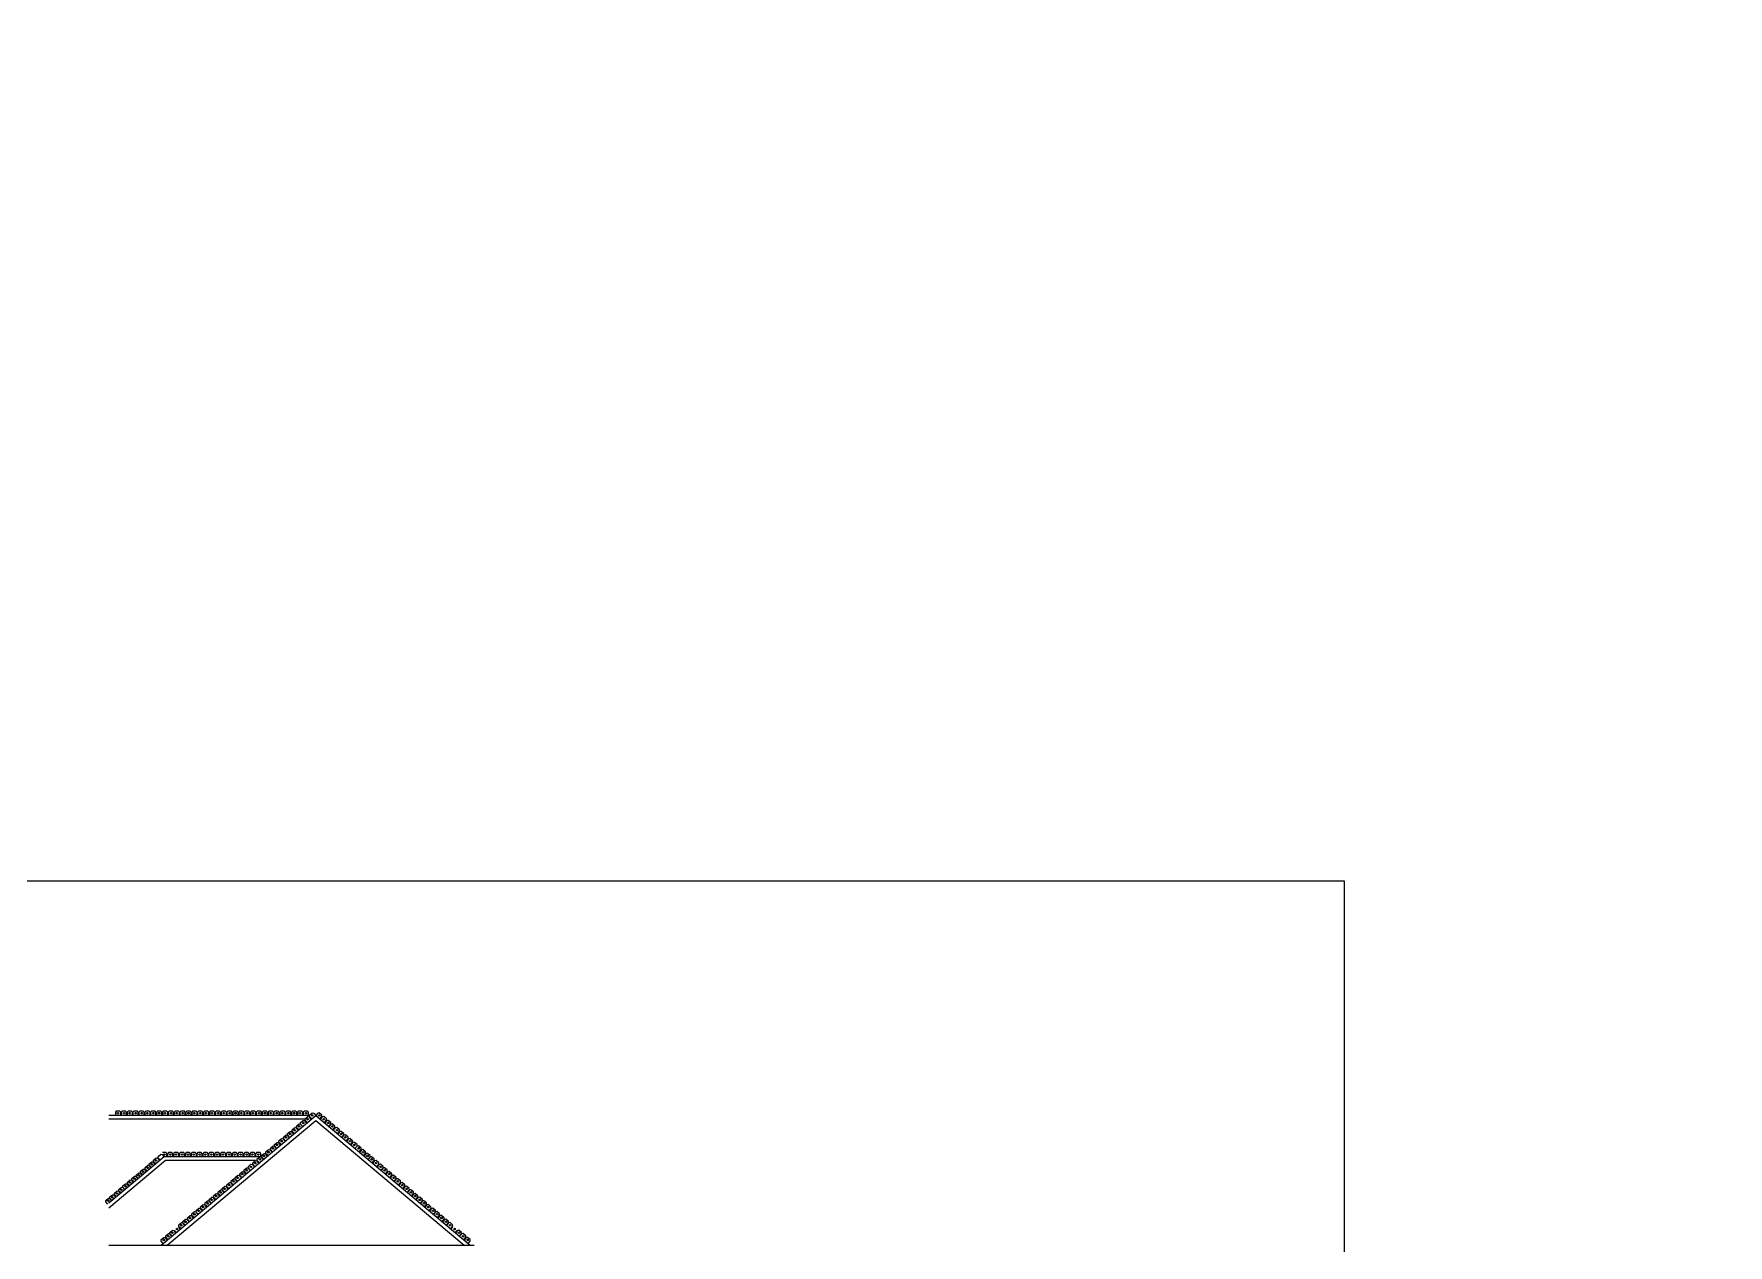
# Model space of a CAD drawing. Header units: millimetres. Extents: x -5841 to 140562, y 1006 to 102310.
# Drawn here: x 29485 to 61237, y 28960 to 51658 of the extents above; entities that cross this region are included whole.
import ezdxf

# ---------------------------------------------------------------- set-up
doc = ezdxf.new("R2010")
doc.units = ezdxf.units.MM
doc.header["$LTSCALE"] = 10
doc.layers.add('CONCEPT HOUSE', color=7, linetype='Continuous')
doc.styles.add('1-20', font='romans.shx', dxfattribs={"width": 0.8, "height": 35})
doc.styles.get("Standard").update_dxf_attribs({"font": 'arial.ttf'})
doc.dimstyles.new('1-20', dxfattribs={"dimtxt": 35, "dimasz": 40, "dimexe": 40, "dimexo": 40, "dimgap": 40, "dimtad": 1, "dimdec": 0, "dimzin": 0, "dimdsep": 46, "dimtxsty": '1-20', "dimblk": 'OBLIQUE', "dimcen": 40, "dimdle": 40, "dimclrd": 251, "dimclre": 251, "dimclrt": 251, "dimadec": 0, "dimazin": 0, "dimtfac": 1, "dimtdec": 0, "dimtix": 1, "dimtmove": 1, "dimatfit": 3, "dimfxl": 1, "dimtolj": 1, "dimtzin": 0, "dimlwd": 25, "dimarcsym": 0})
doc.dimstyles.get("Standard").update_dxf_attribs({"dimtxt": 0.18, "dimasz": 0.18, "dimexe": 0.18, "dimexo": 0.0625, "dimgap": 0.09, "dimtad": 0, "dimtih": 1, "dimtoh": 1, "dimdec": 4, "dimzin": 0, "dimdsep": 46, "dimtxsty": 'Standard', "dimcen": 0.09, "dimadec": 0, "dimazin": 0, "dimtfac": 1, "dimtdec": 4, "dimtofl": 0, "dimtmove": 0, "dimatfit": 3, "dimfxl": 1, "dimtolj": 1, "dimtzin": 0, "dimarcsym": 0})

# ---------------------------------------------------------------- blocks, each defined once
blk = doc.blocks.new('*D')
at = {"color": 0}
for p, q in [((14814, 14384), (14814, 14508)), ((14814, 14508), (15072, 14508)), ((15073, 14508), (15331, 14508)), ((15331, 14384), (15331, 14508))]:
    blk.add_line(p, q, dxfattribs=at)
for points in [[(14814, 14508), (14814, 14508), (14814, 14508)], [(15331, 14508), (15331, 14508), (15331, 14508)]]:
    blk.add_solid(points, dxfattribs=at)
at = {"layer": 'CONCEPT HOUSE', "color": 0}
for p, q in [((63894, 65650), (62747, 65650)), ((62773, 65664), (62801, 65636)), ((62787, 65690), (62787, 58835)), ((62787, 62262), (62671, 62535)), ((63894, 58875), (62747, 58875)), ((62773, 58889), (62801, 58861)), ((14454, 15660), (9024, 15660)), ((9050, 15646), (9078, 15674)), ((9064, 15243), (9064, 15700)), ((11739, 15660), (12012, 15777)), ((14400, 15646), (14428, 15674)), ((14414, 15243), (14414, 15700)), ((7254, 14134), (6768, 14134)), ((6794, 14148), (6822, 14120)), ((6808, 14174), (6808, 8989)), ((6808, 11582), (6691, 11855)), ((15124, 9699), (22554, 9699)), ((15150, 9685), (15178, 9713)), ((15164, 9419), (15164, 9739)), ((18839, 9699), (19112, 9815)), ((22500, 9685), (22528, 9713)), ((22514, 9339), (22514, 9739)), ((7254, 9029), (6768, 9029)), ((6794, 9043), (6822, 9015)), ((9464, 7725), (9464, 6739)), ((22864, 7725), (22864, 6739)), ((9424, 6779), (22904, 6779)), ((9450, 6765), (9478, 6793)), ((16164, 6779), (16495, 6896)), ((22850, 6765), (22878, 6793))]:
    blk.add_line(p, q, dxfattribs=at)
at = {"color": 0, "insert": (15072, 14508), "char_height": 0.18, "attachment_point": 5}
blk.add_mtext('517.2008', dxfattribs=at)
at = {"layer": 'CONCEPT HOUSE', "color": 0, "char_height": 150, "attachment_point": 5, "rotation": 90}
for s, insert in [('6775', (62671, 62262)), ('5105', (6691, 11582))]:
    blk.add_mtext(s, dxfattribs=dict(at, insert=insert))
at = {"layer": 'CONCEPT HOUSE', "color": 0, "char_height": 150, "attachment_point": 5}
for s, insert in [('5350', (11739, 15777)), ('7350', (18839, 9815)), ('13400', (16164, 6896))]:
    blk.add_mtext(s, dxfattribs=dict(at, insert=insert))
blk = doc.blocks.new('_Oblique')
at = {"color": 0}
blk.add_line((-0.35, -0.35), (0.35, 0.35), dxfattribs=at)

msp = doc.modelspace()

# ---------------------------------------------------------------- linework, layer by layer
at = {"color": 140, "ltscale": 10, "transparency": 33554559}
for points in [[(31112.37515, 31388.63971), (31112.37515, 31448.63971), (31094.87515, 31468.63971), (31029.87515, 31468.63971), (31012.37515, 31448.63971), (31012.37515, 31388.63971)], [(31222.37515, 31388.63971), (31222.37515, 31448.63971), (31204.87515, 31468.63971), (31139.87515, 31468.63971), (31122.37515, 31448.63971), (31122.37515, 31388.63971)], [(31332.37515, 31388.63971), (31332.37515, 31448.63971), (31314.87515, 31468.63971), (31249.87515, 31468.63971), (31232.37515, 31448.63971), (31232.37515, 31388.63971)], [(31442.37515, 31388.63971), (31442.37515, 31448.63971), (31424.87515, 31468.63971), (31359.87515, 31468.63971), (31342.37515, 31448.63971), (31342.37515, 31388.63971)], [(31552.37515, 31388.63971), (31552.37515, 31448.63971), (31534.87515, 31468.63971), (31469.87515, 31468.63971), (31452.37515, 31448.63971), (31452.37515, 31388.63971)], [(31662.37515, 31388.63971), (31662.37515, 31448.63971), (31644.87515, 31468.63971), (31579.87515, 31468.63971), (31562.37515, 31448.63971), (31562.37515, 31388.63971)], [(31772.37515, 31388.63971), (31772.37515, 31448.63971), (31754.87515, 31468.63971), (31689.87515, 31468.63971), (31672.37515, 31448.63971), (31672.37515, 31388.63971)], [(31882.37515, 31388.63971), (31882.37515, 31448.63971), (31864.87515, 31468.63971), (31799.87515, 31468.63971), (31782.37515, 31448.63971), (31782.37515, 31388.63971)], [(31992.37515, 31388.63971), (31992.37515, 31448.63971), (31974.87515, 31468.63971), (31909.87515, 31468.63971), (31892.37515, 31448.63971), (31892.37515, 31388.63971)], [(32102.37515, 31388.63971), (32102.37515, 31448.63971), (32084.87515, 31468.63971), (32019.87515, 31468.63971), (32002.37515, 31448.63971), (32002.37515, 31388.63971)], [(32212.37515, 31388.63971), (32212.37515, 31448.63971), (32194.87515, 31468.63971), (32129.87515, 31468.63971), (32112.37515, 31448.63971), (32112.37515, 31388.63971)], [(32322.37515, 31388.63971), (32322.37515, 31448.63971), (32304.87515, 31468.63971), (32239.87515, 31468.63971), (32222.37515, 31448.63971), (32222.37515, 31388.63971)], [(32432.37515, 31388.63971), (32432.37515, 31448.63971), (32414.87515, 31468.63971), (32349.87515, 31468.63971), (32332.37515, 31448.63971), (32332.37515, 31388.63971)], [(32542.37515, 31388.63971), (32542.37515, 31448.63971), (32524.87515, 31468.63971), (32459.87515, 31468.63971), (32442.37515, 31448.63971), (32442.37515, 31388.63971)], [(32652.37515, 31388.63971), (32652.37515, 31448.63971), (32634.87515, 31468.63971), (32569.87515, 31468.63971), (32552.37515, 31448.63971), (32552.37515, 31388.63971)], [(32762.37515, 31388.63971), (32762.37515, 31448.63971), (32744.87515, 31468.63971), (32679.87515, 31468.63971), (32662.37515, 31448.63971), (32662.37515, 31388.63971)], [(32873.10913, 31388.63971), (32873.10913, 31448.63971), (32855.60913, 31468.63971), (32790.60913, 31468.63971), (32773.10913, 31448.63971), (32773.10913, 31388.63971)], [(32983.10913, 31388.63971), (32983.10913, 31448.63971), (32965.60913, 31468.63971), (32900.60913, 31468.63971), (32883.10913, 31448.63971), (32883.10913, 31388.63971)], [(33093.10913, 31388.63971), (33093.10913, 31448.63971), (33075.60913, 31468.63971), (33010.60913, 31468.63971), (32993.10913, 31448.63971), (32993.10913, 31388.63971)], [(33203.10913, 31388.63971), (33203.10913, 31448.63971), (33185.60913, 31468.63971), (33120.60913, 31468.63971), (33103.10913, 31448.63971), (33103.10913, 31388.63971)], [(33313.10913, 31388.63971), (33313.10913, 31448.63971), (33295.60913, 31468.63971), (33230.60913, 31468.63971), (33213.10913, 31448.63971), (33213.10913, 31388.63971)], [(33423.10913, 31388.63971), (33423.10913, 31448.63971), (33405.60913, 31468.63971), (33340.60913, 31468.63971), (33323.10913, 31448.63971), (33323.10913, 31388.63971)], [(33533.10913, 31388.63971), (33533.10913, 31448.63971), (33515.60913, 31468.63971), (33450.60913, 31468.63971), (33433.10913, 31448.63971), (33433.10913, 31388.63971)], [(33643.10913, 31388.63971), (33643.10913, 31448.63971), (33625.60913, 31468.63971), (33560.60913, 31468.63971), (33543.10913, 31448.63971), (33543.10913, 31388.63971)], [(33753.10913, 31388.63971), (33753.10913, 31448.63971), (33735.60913, 31468.63971), (33670.60913, 31468.63971), (33653.10913, 31448.63971), (33653.10913, 31388.63971)], [(33863.10913, 31388.63971), (33863.10913, 31448.63971), (33845.60913, 31468.63971), (33780.60913, 31468.63971), (33763.10913, 31448.63971), (33763.10913, 31388.63971)], [(33973.10913, 31388.63971), (33973.10913, 31448.63971), (33955.60913, 31468.63971), (33890.60913, 31468.63971), (33873.10913, 31448.63971), (33873.10913, 31388.63971)], [(34083.10913, 31388.63971), (34083.10913, 31448.63971), (34065.60913, 31468.63971), (34000.60913, 31468.63971), (33983.10913, 31448.63971), (33983.10913, 31388.63971)], [(34193.10913, 31388.63971), (34193.10913, 31448.63971), (34175.60913, 31468.63971), (34110.60913, 31468.63971), (34093.10913, 31448.63971), (34093.10913, 31388.63971)], [(34303.10913, 31388.63971), (34303.10913, 31448.63971), (34285.60913, 31468.63971), (34220.60913, 31468.63971), (34203.10913, 31448.63971), (34203.10913, 31388.63971)], [(34413.10913, 31388.63971), (34413.10913, 31448.63971), (34395.60913, 31468.63971), (34330.60913, 31468.63971), (34313.10913, 31448.63971), (34313.10913, 31388.63971)], [(34523.10913, 31388.63971), (34523.10913, 31448.63971), (34505.60913, 31468.63971), (34440.60913, 31468.63971), (34423.10913, 31448.63971), (34423.10913, 31388.63971)], [(34633.10913, 31388.63971), (34633.10913, 31448.63971), (34615.60913, 31468.63971), (34550.60913, 31468.63971), (34533.10913, 31448.63971), (34533.10913, 31388.63971)], [(34691.01504, 31324.25179), (34652.38229, 31370.15942), (34652.89443, 31396.72985), (34702.6277, 31438.582), (34728.89501, 31434.54734), (34767.52776, 31388.63971)], [(34844.04048, 31324.25179), (34882.67323, 31370.15942), (34882.16109, 31396.72985), (34832.42782, 31438.582), (34806.16051, 31434.54734), (34767.52776, 31388.63971)], [(31122.37515, 31388.63971), (31122.37515, 31433.63971), (31112.37515, 31433.63971), (31112.37515, 31388.63971)], [(31232.37515, 31388.63971), (31232.37515, 31433.63971), (31222.37515, 31433.63971), (31222.37515, 31388.63971)], [(31342.37515, 31388.63971), (31342.37515, 31433.63971), (31332.37515, 31433.63971), (31332.37515, 31388.63971)], [(31452.37515, 31388.63971), (31452.37515, 31433.63971), (31442.37515, 31433.63971), (31442.37515, 31388.63971)], [(31562.37515, 31388.63971), (31562.37515, 31433.63971), (31552.37515, 31433.63971), (31552.37515, 31388.63971)], [(31672.37515, 31388.63971), (31672.37515, 31433.63971), (31662.37515, 31433.63971), (31662.37515, 31388.63971)], [(31782.37515, 31388.63971), (31782.37515, 31433.63971), (31772.37515, 31433.63971), (31772.37515, 31388.63971)], [(31892.37515, 31388.63971), (31892.37515, 31433.63971), (31882.37515, 31433.63971), (31882.37515, 31388.63971)], [(32002.37515, 31388.63971), (32002.37515, 31433.63971), (31992.37515, 31433.63971), (31992.37515, 31388.63971)], [(32112.37515, 31388.63971), (32112.37515, 31433.63971), (32102.37515, 31433.63971), (32102.37515, 31388.63971)], [(32222.37515, 31388.63971), (32222.37515, 31433.63971), (32212.37515, 31433.63971), (32212.37515, 31388.63971)], [(32332.37515, 31388.63971), (32332.37515, 31433.63971), (32322.37515, 31433.63971), (32322.37515, 31388.63971)], [(32442.37515, 31388.63971), (32442.37515, 31433.63971), (32432.37515, 31433.63971), (32432.37515, 31388.63971)], [(32552.37515, 31388.63971), (32552.37515, 31433.63971), (32542.37515, 31433.63971), (32542.37515, 31388.63971)], [(32662.37515, 31388.63971), (32662.37515, 31433.63971), (32652.37515, 31433.63971), (32652.37515, 31388.63971)], [(32772.37515, 31388.63971), (32772.37515, 31433.63971), (32762.37515, 31433.63971), (32762.37515, 31388.63971)], [(32883.10913, 31388.63971), (32883.10913, 31433.63971), (32873.10913, 31433.63971), (32873.10913, 31388.63971)], [(32993.10913, 31388.63971), (32993.10913, 31433.63971), (32983.10913, 31433.63971), (32983.10913, 31388.63971)], [(33103.10913, 31388.63971), (33103.10913, 31433.63971), (33093.10913, 31433.63971), (33093.10913, 31388.63971)], [(33213.10913, 31388.63971), (33213.10913, 31433.63971), (33203.10913, 31433.63971), (33203.10913, 31388.63971)], [(33323.10913, 31388.63971), (33323.10913, 31433.63971), (33313.10913, 31433.63971), (33313.10913, 31388.63971)], [(33433.10913, 31388.63971), (33433.10913, 31433.63971), (33423.10913, 31433.63971), (33423.10913, 31388.63971)], [(33543.10913, 31388.63971), (33543.10913, 31433.63971), (33533.10913, 31433.63971), (33533.10913, 31388.63971)], [(33653.10913, 31388.63971), (33653.10913, 31433.63971), (33643.10913, 31433.63971), (33643.10913, 31388.63971)], [(33763.10913, 31388.63971), (33763.10913, 31433.63971), (33753.10913, 31433.63971), (33753.10913, 31388.63971)], [(33873.10913, 31388.63971), (33873.10913, 31433.63971), (33863.10913, 31433.63971), (33863.10913, 31388.63971)], [(33983.10913, 31388.63971), (33983.10913, 31433.63971), (33973.10913, 31433.63971), (33973.10913, 31388.63971)], [(34093.10913, 31388.63971), (34093.10913, 31433.63971), (34083.10913, 31433.63971), (34083.10913, 31388.63971)], [(34203.10913, 31388.63971), (34203.10913, 31433.63971), (34193.10913, 31433.63971), (34193.10913, 31388.63971)], [(34313.10913, 31388.63971), (34313.10913, 31433.63971), (34303.10913, 31433.63971), (34303.10913, 31388.63971)], [(34362.01036, 31047.38374), (34323.3776, 31093.29138), (34323.88975, 31119.8618), (34373.62301, 31161.71395), (34399.89032, 31157.67929), (34438.52307, 31111.77166)], [(34446.17434, 31118.21045), (34407.54159, 31164.11809), (34408.05374, 31190.68851), (34457.787, 31232.54066), (34484.05431, 31228.506), (34522.68706, 31182.59837)], [(34438.52307, 31111.77166), (34409.54851, 31146.20239), (34417.19978, 31152.64118), (34446.17434, 31118.21045)], [(34423.10913, 31388.63971), (34423.10913, 31433.63971), (34413.10913, 31433.63971), (34413.10913, 31388.63971)], [(34522.68706, 31182.59837), (34484.05431, 31228.506), (34484.56645, 31255.07643), (34534.29972, 31296.92858), (34560.56703, 31292.89392), (34599.19978, 31246.98629)], [(34533.10913, 31388.63971), (34533.10913, 31433.63971), (34523.10913, 31433.63971), (34523.10913, 31388.63971)], [(34606.85105, 31253.42508), (34568.2183, 31299.33271), (34568.73044, 31325.90314), (34618.46371, 31367.75529), (34644.73102, 31363.72063), (34683.36377, 31317.813)], [(34599.19978, 31246.98629), (34570.22522, 31281.41701), (34577.87649, 31287.85581), (34606.85105, 31253.42508)], [(34683.36377, 31317.813), (34654.38921, 31352.24372), (34662.04048, 31358.68252), (34691.01504, 31324.25179)], [(34851.69175, 31317.813), (34880.66631, 31352.24372), (34873.01504, 31358.68252), (34844.04048, 31324.25179)], [(34928.20447, 31253.42508), (34966.83722, 31299.33271), (34966.32508, 31325.90314), (34916.59181, 31367.75529), (34890.3245, 31363.72063), (34851.69175, 31317.813)], [(34935.85574, 31246.98629), (34964.8303, 31281.41701), (34957.17903, 31287.85581), (34928.20447, 31253.42508)], [(35012.36846, 31182.59837), (35051.00121, 31228.506), (35050.48907, 31255.07643), (35000.7558, 31296.92858), (34974.48849, 31292.89392), (34935.85574, 31246.98629)], [(35088.88117, 31118.21045), (35127.51392, 31164.11809), (35127.00178, 31190.68851), (35077.26852, 31232.54066), (35051.00121, 31228.506), (35012.36846, 31182.59837)], [(35096.53245, 31111.77166), (35125.50701, 31146.20239), (35117.85574, 31152.64118), (35088.88117, 31118.21045)], [(35173.04516, 31047.38374), (35211.67791, 31093.29138), (35211.16577, 31119.8618), (35161.43251, 31161.71395), (35135.1652, 31157.67929), (35096.53245, 31111.77166)], [(33955.78538, 30706.9686), (33917.15262, 30752.87623), (33917.66477, 30779.44666), (33967.39803, 30821.2988), (33993.66534, 30817.26414), (34032.29809, 30771.35651)], [(34032.46746, 30771.15525), (33993.83471, 30817.06288), (33994.34685, 30843.63331), (34044.08012, 30885.48546), (34070.34743, 30881.4508), (34108.98018, 30835.54317)], [(34116.63145, 30841.98196), (34077.9987, 30887.88959), (34078.51084, 30914.46002), (34128.24411, 30956.31217), (34154.51142, 30952.27751), (34193.14417, 30906.36988)], [(34108.98018, 30835.54317), (34080.00562, 30869.97389), (34087.65689, 30876.41268), (34116.63145, 30841.98196)], [(34200.79544, 30912.80867), (34162.16269, 30958.7163), (34162.67483, 30985.28673), (34212.4081, 31027.13888), (34238.67541, 31023.10422), (34277.30816, 30977.19659)], [(34193.14417, 30906.36988), (34164.16961, 30940.8006), (34171.82088, 30947.23939), (34200.79544, 30912.80867)], [(34277.84637, 30976.55703), (34239.21361, 31022.46467), (34239.72576, 31049.03509), (34289.45902, 31090.88724), (34315.72633, 31086.85258), (34354.35908, 31040.94495)], [(34354.35908, 31040.94495), (34325.38452, 31075.37568), (34333.03579, 31081.81447), (34362.01036, 31047.38374)], [(35180.69644, 31040.94495), (35209.671, 31075.37568), (35202.01973, 31081.81447), (35173.04516, 31047.38374)], [(35257.20915, 30976.55703), (35295.8419, 31022.46467), (35295.32976, 31049.03509), (35245.5965, 31090.88724), (35219.32919, 31086.85258), (35180.69644, 31040.94495)], [(35334.26008, 30912.80867), (35372.89283, 30958.7163), (35372.38068, 30985.28673), (35322.64742, 31027.13888), (35296.38011, 31023.10422), (35257.74736, 30977.19659)], [(35341.91135, 30906.36988), (35370.88591, 30940.8006), (35363.23464, 30947.23939), (35334.26008, 30912.80867)], [(35418.42407, 30841.98196), (35457.05682, 30887.88959), (35456.54467, 30914.46002), (35406.81141, 30956.31217), (35380.5441, 30952.27751), (35341.91135, 30906.36988)], [(35426.07534, 30835.54317), (35455.0499, 30869.97389), (35447.39863, 30876.41268), (35418.42407, 30841.98196)], [(35502.58805, 30771.15525), (35541.22081, 30817.06288), (35540.70866, 30843.63331), (35490.9754, 30885.48546), (35464.70809, 30881.4508), (35426.07534, 30835.54317)], [(35579.27014, 30706.9686), (35617.90289, 30752.87623), (35617.39075, 30779.44666), (35567.65749, 30821.2988), (35541.39018, 30817.26414), (35502.75743, 30771.35651)], [(31681.9987, 30408.06737), (31643.36595, 30453.975), (31643.87809, 30480.54543), (31693.61136, 30522.39758), (31719.87867, 30518.36292), (31758.51142, 30472.45529)], [(31766.16269, 30478.89408), (31727.52994, 30524.80171), (31728.04208, 30551.37214), (31777.77535, 30593.22429), (31804.04266, 30589.18963), (31842.67541, 30543.282)], [(31758.51142, 30472.45529), (31729.53686, 30506.88601), (31737.18813, 30513.32481), (31766.16269, 30478.89408)], [(31850.32668, 30549.72079), (31811.69393, 30595.62842), (31812.20607, 30622.19885), (31861.93934, 30664.051), (31888.20665, 30660.01634), (31926.8394, 30614.10871)], [(31842.67541, 30543.282), (31813.70084, 30577.71272), (31821.35212, 30584.15152), (31850.32668, 30549.72079)], [(31979.58989, 30613.08851), (31979.58989, 30673.08851), (31962.08989, 30693.08851), (31897.08989, 30693.08851)], [(31989.58989, 30613.08851), (31989.58989, 30658.08851), (31979.58989, 30658.08851), (31979.58989, 30613.08851)], [(32089.58989, 30613.08851), (32089.58989, 30673.08851), (32072.08989, 30693.08851), (32007.08989, 30693.08851), (31989.58989, 30673.08851), (31989.58989, 30613.08851)], [(32099.58989, 30613.08851), (32099.58989, 30658.08851), (32089.58989, 30658.08851), (32089.58989, 30613.08851)], [(32199.58989, 30613.08851), (32199.58989, 30673.08851), (32182.08989, 30693.08851), (32117.08989, 30693.08851), (32099.58989, 30673.08851), (32099.58989, 30613.08851)], [(32209.58989, 30613.08851), (32209.58989, 30658.08851), (32199.58989, 30658.08851), (32199.58989, 30613.08851)], [(32309.58989, 30613.08851), (32309.58989, 30673.08851), (32292.08989, 30693.08851), (32227.08989, 30693.08851), (32209.58989, 30673.08851), (32209.58989, 30613.08851)], [(32319.58989, 30613.08851), (32319.58989, 30658.08851), (32309.58989, 30658.08851), (32309.58989, 30613.08851)], [(32419.58989, 30613.08851), (32419.58989, 30673.08851), (32402.08989, 30693.08851), (32337.08989, 30693.08851), (32319.58989, 30673.08851), (32319.58989, 30613.08851)], [(32429.58989, 30613.08851), (32429.58989, 30658.08851), (32419.58989, 30658.08851), (32419.58989, 30613.08851)], [(32529.58989, 30613.08851), (32529.58989, 30673.08851), (32512.08989, 30693.08851), (32447.08989, 30693.08851), (32429.58989, 30673.08851), (32429.58989, 30613.08851)], [(32539.58989, 30613.08851), (32539.58989, 30658.08851), (32529.58989, 30658.08851), (32529.58989, 30613.08851)], [(32639.58989, 30613.08851), (32639.58989, 30673.08851), (32622.08989, 30693.08851), (32557.08989, 30693.08851), (32539.58989, 30673.08851), (32539.58989, 30613.08851)], [(32649.58989, 30613.08851), (32649.58989, 30658.08851), (32639.58989, 30658.08851), (32639.58989, 30613.08851)], [(32749.58989, 30613.08851), (32749.58989, 30673.08851), (32732.08989, 30693.08851), (32667.08989, 30693.08851), (32649.58989, 30673.08851), (32649.58989, 30613.08851)], [(32759.58989, 30613.08851), (32759.58989, 30658.08851), (32749.58989, 30658.08851), (32749.58989, 30613.08851)], [(32859.58989, 30613.08851), (32859.58989, 30673.08851), (32842.08989, 30693.08851), (32777.08989, 30693.08851), (32759.58989, 30673.08851), (32759.58989, 30613.08851)], [(32869.58989, 30613.08851), (32869.58989, 30658.08851), (32859.58989, 30658.08851), (32859.58989, 30613.08851)], [(32969.58989, 30613.08851), (32969.58989, 30673.08851), (32952.08989, 30693.08851), (32887.08989, 30693.08851), (32869.58989, 30673.08851), (32869.58989, 30613.08851)], [(32979.58989, 30613.08851), (32979.58989, 30658.08851), (32969.58989, 30658.08851), (32969.58989, 30613.08851)], [(33079.58989, 30613.08851), (33079.58989, 30673.08851), (33062.08989, 30693.08851), (32997.08989, 30693.08851), (32979.58989, 30673.08851), (32979.58989, 30613.08851)], [(33089.58989, 30613.08851), (33089.58989, 30658.08851), (33079.58989, 30658.08851), (33079.58989, 30613.08851)], [(33189.58989, 30613.08851), (33189.58989, 30673.08851), (33172.08989, 30693.08851), (33107.08989, 30693.08851), (33089.58989, 30673.08851), (33089.58989, 30613.08851)], [(33199.58989, 30613.08851), (33199.58989, 30658.08851), (33189.58989, 30658.08851), (33189.58989, 30613.08851)], [(33299.58989, 30613.08851), (33299.58989, 30673.08851), (33282.08989, 30693.08851), (33217.08989, 30693.08851), (33199.58989, 30673.08851), (33199.58989, 30613.08851)], [(33309.58989, 30613.08851), (33309.58989, 30658.08851), (33299.58989, 30658.08851), (33299.58989, 30613.08851)], [(33409.58989, 30613.08851), (33409.58989, 30673.08851), (33392.08989, 30693.08851), (33327.08989, 30693.08851), (33309.58989, 30673.08851), (33309.58989, 30613.08851)], [(33419.58989, 30613.08851), (33419.58989, 30658.08851), (33409.58989, 30658.08851), (33409.58989, 30613.08851)], [(33520.32387, 30613.08851), (33520.32387, 30673.08851), (33502.82387, 30693.08851), (33437.82387, 30693.08851), (33420.32387, 30673.08851), (33420.32387, 30613.08851)], [(33530.32387, 30613.08851), (33530.32387, 30658.08851), (33520.32387, 30658.08851), (33520.32387, 30613.08851)], [(33630.32387, 30613.08851), (33630.32387, 30673.08851), (33612.82387, 30693.08851), (33547.82387, 30693.08851), (33530.32387, 30673.08851), (33530.32387, 30613.08851)], [(33626.23949, 30430.74366), (33587.60674, 30476.65129), (33588.11888, 30503.22172), (33637.85215, 30545.07386), (33664.11946, 30541.03921), (33702.75221, 30495.13158)], [(33640.32387, 30613.08851), (33640.32387, 30658.08851), (33630.32387, 30658.08851), (33630.32387, 30613.08851)], [(33740.32387, 30613.08851), (33740.32387, 30673.08851), (33722.82387, 30693.08851), (33657.82387, 30693.08851), (33640.32387, 30673.08851), (33640.32387, 30613.08851)], [(33710.40348, 30501.57037), (33671.77073, 30547.478), (33672.28287, 30574.04843), (33722.01614, 30615.90057), (33748.28345, 30611.86592), (33786.9162, 30565.95829)], [(33702.75221, 30495.13158), (33673.77765, 30529.5623), (33681.42892, 30536.00109), (33710.40348, 30501.57037)], [(33787.4574, 30565.31518), (33748.82465, 30611.22281), (33749.33679, 30637.79324), (33799.07005, 30679.64538), (33825.33736, 30675.61072), (33863.97011, 30629.70309)], [(33871.62139, 30636.14189), (33832.98864, 30682.04952), (33833.50078, 30708.61995), (33883.23404, 30750.47209), (33909.50135, 30746.43743), (33948.1341, 30700.5298)], [(33863.97011, 30629.70309), (33834.99555, 30664.13382), (33842.64682, 30670.57261), (33871.62139, 30636.14189)], [(33948.1341, 30700.5298), (33919.15954, 30734.96053), (33926.81081, 30741.39932), (33955.78538, 30706.9686)], [(35586.92141, 30700.5298), (35615.89598, 30734.96053), (35608.24471, 30741.39932), (35579.27014, 30706.9686)], [(35663.43413, 30636.14189), (35702.06688, 30682.04952), (35701.55474, 30708.61995), (35651.82148, 30750.47209), (35625.55417, 30746.43743), (35586.92141, 30700.5298)], [(35671.0854, 30629.70309), (35700.05997, 30664.13382), (35692.4087, 30670.57261), (35663.43413, 30636.14189)], [(35747.59812, 30565.31518), (35786.23087, 30611.22281), (35785.71873, 30637.79324), (35735.98546, 30679.64538), (35709.71816, 30675.61072), (35671.0854, 30629.70309)], [(35824.65204, 30501.57037), (35863.28479, 30547.478), (35862.77265, 30574.04843), (35813.03938, 30615.90057), (35786.77207, 30611.86592), (35748.13932, 30565.95829)], [(35832.30331, 30495.13158), (35861.27787, 30529.5623), (35853.6266, 30536.00109), (35824.65204, 30501.57037)], [(35908.81603, 30430.74366), (35947.44878, 30476.65129), (35946.93664, 30503.22172), (35897.20337, 30545.07386), (35870.93606, 30541.03921), (35832.30331, 30495.13158)], [(31276.83596, 30066.38995), (31238.20321, 30112.29758), (31238.71535, 30138.86801), (31288.44862, 30180.72016), (31314.71593, 30176.6855), (31353.34868, 30130.77787)], [(31360.99995, 30137.21666), (31322.3672, 30183.12429), (31322.87934, 30209.69472), (31372.61261, 30251.54687), (31398.87992, 30247.51221), (31437.51267, 30201.60458)], [(31353.34868, 30130.77787), (31324.37412, 30165.20859), (31332.02539, 30171.64739), (31360.99995, 30137.21666)], [(31437.80644, 30201.25549), (31399.17369, 30247.16312), (31399.68584, 30273.73355), (31449.4191, 30315.58569), (31475.68641, 30311.55104), (31514.31916, 30265.6434)], [(31521.97043, 30272.0822), (31483.33768, 30317.98983), (31483.84983, 30344.56026), (31533.58309, 30386.4124), (31559.8504, 30382.37775), (31598.48315, 30336.47012)], [(31514.31916, 30265.6434), (31485.3446, 30300.07413), (31492.99587, 30306.51292), (31521.97043, 30272.0822)], [(31606.13442, 30342.90891), (31567.50167, 30388.81654), (31568.01381, 30415.38697), (31617.74708, 30457.23911), (31644.01439, 30453.20446), (31682.64714, 30407.29683)], [(31598.48315, 30336.47012), (31569.50859, 30370.90084), (31577.15986, 30377.33963), (31606.13442, 30342.90891)], [(33220.51199, 30089.73735), (33181.87924, 30135.64498), (33182.39138, 30162.21541), (33232.12465, 30204.06755), (33258.39196, 30200.0329), (33297.02471, 30154.12527)], [(33296.37627, 30154.89581), (33257.74352, 30200.80344), (33258.25566, 30227.37387), (33307.98893, 30269.22602), (33334.25624, 30265.19136), (33372.88899, 30219.28373)], [(33380.54026, 30225.72252), (33341.90751, 30271.63015), (33342.41965, 30298.20058), (33392.15292, 30340.05273), (33418.42023, 30336.01807), (33457.05298, 30290.11044)], [(33372.88899, 30219.28373), (33343.91442, 30253.71445), (33351.5657, 30260.15325), (33380.54026, 30225.72252)], [(33464.70425, 30296.54923), (33426.0715, 30342.45686), (33426.58364, 30369.02729), (33476.31691, 30410.87944), (33502.58422, 30406.84478), (33541.21697, 30360.93715)], [(33457.05298, 30290.11044), (33428.07841, 30324.54116), (33435.72969, 30330.97996), (33464.70425, 30296.54923)], [(33542.0755, 30359.91695), (33503.44275, 30405.82458), (33503.95489, 30432.39501), (33553.68816, 30474.24715), (33579.95547, 30470.2125), (33618.58822, 30424.30487)], [(33618.58822, 30424.30487), (33589.61366, 30458.73559), (33597.26493, 30465.17438), (33626.23949, 30430.74366)], [(35916.4673, 30424.30487), (35945.44186, 30458.73559), (35937.79059, 30465.17438), (35908.81603, 30430.74366)], [(35992.98002, 30359.91695), (36031.61277, 30405.82458), (36031.10063, 30432.39501), (35981.36736, 30474.24715), (35955.10005, 30470.2125), (35916.4673, 30424.30487)], [(36070.35127, 30296.54923), (36108.98402, 30342.45686), (36108.47188, 30369.02729), (36058.73861, 30410.87944), (36032.4713, 30406.84478), (35993.83855, 30360.93715)], [(36078.00254, 30290.11044), (36106.9771, 30324.54116), (36099.32583, 30330.97996), (36070.35127, 30296.54923)], [(36154.51526, 30225.72252), (36193.14801, 30271.63015), (36192.63587, 30298.20058), (36142.9026, 30340.05273), (36116.63529, 30336.01807), (36078.00254, 30290.11044)], [(36162.16653, 30219.28373), (36191.14109, 30253.71445), (36183.48982, 30260.15325), (36154.51526, 30225.72252)], [(36238.67925, 30154.89581), (36277.312, 30200.80344), (36276.79986, 30227.37387), (36227.06659, 30269.22602), (36200.79928, 30265.19136), (36162.16653, 30219.28373)], [(36314.54353, 30089.73735), (36353.17628, 30135.64498), (36352.66413, 30162.21541), (36302.93087, 30204.06755), (36276.66356, 30200.0329), (36238.03081, 30154.12527)], [(30947.4364, 29789.99114), (30908.80365, 29835.89877), (30909.31579, 29862.4692), (30959.04906, 29904.32135), (30985.31637, 29900.28669), (31023.94912, 29854.37906)], [(31031.60039, 29860.81785), (30992.96764, 29906.72548), (30993.47978, 29933.29591), (31043.21305, 29975.14806), (31069.48036, 29971.1134), (31108.11311, 29925.20577)], [(31023.94912, 29854.37906), (30994.97456, 29888.80978), (31002.62583, 29895.24857), (31031.60039, 29860.81785)], [(31115.76438, 29931.64456), (31077.13163, 29977.55219), (31077.64377, 30004.12262), (31127.37704, 30045.97477), (31153.64435, 30041.94011), (31192.2771, 29996.03248)], [(31108.11311, 29925.20577), (31079.13854, 29959.63649), (31086.78982, 29966.07528), (31115.76438, 29931.64456)], [(31192.67197, 29995.56324), (31154.03922, 30041.47087), (31154.55136, 30068.0413), (31204.28463, 30109.89345), (31230.55194, 30105.85879), (31269.18469, 30059.95116)], [(31269.18469, 30059.95116), (31240.21013, 30094.38188), (31247.8614, 30100.82068), (31276.83596, 30066.38995)], [(32807.04954, 29742.39168), (32768.41679, 29788.29931), (32768.92893, 29814.86974), (32818.6622, 29856.72189), (32844.92951, 29852.68723), (32883.56226, 29806.7796)], [(32891.21353, 29813.21839), (32852.58078, 29859.12602), (32853.09292, 29885.69645), (32902.82619, 29927.5486), (32929.0935, 29923.51394), (32967.72625, 29877.60631)], [(32883.56226, 29806.7796), (32854.5877, 29841.21032), (32862.23897, 29847.64912), (32891.21353, 29813.21839)], [(32975.37752, 29884.0451), (32936.74477, 29929.95273), (32937.25691, 29956.52316), (32986.99018, 29998.37531), (33013.25749, 29994.34065), (33051.89024, 29948.43302)], [(32967.72625, 29877.60631), (32938.75169, 29912.03703), (32946.40296, 29918.47583), (32975.37752, 29884.0451)], [(33052.18401, 29948.08393), (33013.55126, 29993.99156), (33014.0634, 30020.56199), (33063.79667, 30062.41413), (33090.06398, 30058.37948), (33128.69673, 30012.47185)], [(33136.348, 30018.91064), (33097.71525, 30064.81827), (33098.22739, 30091.3887), (33147.96066, 30133.24084), (33174.22797, 30129.20619), (33212.86072, 30083.29856)], [(33128.69673, 30012.47185), (33099.72217, 30046.90257), (33107.37344, 30053.34136), (33136.348, 30018.91064)], [(33212.86072, 30083.29856), (33183.88616, 30117.72928), (33191.53743, 30124.16807), (33220.51199, 30089.73735)], [(36322.1948, 30083.29856), (36351.16936, 30117.72928), (36343.51809, 30124.16807), (36314.54353, 30089.73735)], [(36398.70752, 30018.91064), (36437.34027, 30064.81827), (36436.82812, 30091.3887), (36387.09486, 30133.24084), (36360.82755, 30129.20619), (36322.1948, 30083.29856)], [(36406.35879, 30012.47185), (36435.33335, 30046.90257), (36427.68208, 30053.34136), (36398.70752, 30018.91064)], [(36482.8715, 29948.08393), (36521.50426, 29993.99156), (36520.99211, 30020.56199), (36471.25885, 30062.41413), (36444.99154, 30058.37948), (36406.35879, 30012.47185)], [(36559.678, 29884.0451), (36598.31075, 29929.95273), (36597.79861, 29956.52316), (36548.06534, 29998.37531), (36521.79803, 29994.34065), (36483.16528, 29948.43302)], [(36567.32927, 29877.60631), (36596.30383, 29912.03703), (36588.65256, 29918.47583), (36559.678, 29884.0451)], [(36643.84199, 29813.21839), (36682.47474, 29859.12602), (36681.9626, 29885.69645), (36632.22933, 29927.5486), (36605.96202, 29923.51394), (36567.32927, 29877.60631)], [(36651.49326, 29806.7796), (36680.46782, 29841.21032), (36672.81655, 29847.64912), (36643.84199, 29813.21839)], [(36728.00598, 29742.39168), (36766.63873, 29788.29931), (36766.12658, 29814.86974), (36716.39332, 29856.72189), (36690.12601, 29852.68723), (36651.49326, 29806.7796)], [(30870.73101, 29725.83217), (30832.09826, 29771.7398), (30832.6104, 29798.31023), (30882.34367, 29840.16238), (30908.61098, 29836.12772), (30947.24373, 29790.22009)], [(32485.10858, 29472.66061), (32446.47583, 29518.56825), (32446.98797, 29545.13867), (32496.72124, 29586.99082), (32522.98855, 29582.95616), (32561.6213, 29537.04853)], [(32561.81397, 29536.81958), (32523.18122, 29582.72721), (32523.69336, 29609.29764), (32573.42663, 29651.14979), (32599.69394, 29647.11513), (32638.32669, 29601.2075)], [(32645.97796, 29607.64629), (32607.34521, 29653.55392), (32607.85735, 29680.12435), (32657.59062, 29721.9765), (32683.85793, 29717.94184), (32722.49068, 29672.03421)], [(32638.32669, 29601.2075), (32609.35212, 29635.63822), (32617.0034, 29642.07701), (32645.97796, 29607.64629)], [(32730.14195, 29678.473), (32691.5092, 29724.38063), (32692.02134, 29750.95106), (32741.75461, 29792.80321), (32768.02192, 29788.76855), (32806.65467, 29742.86092)], [(32722.49068, 29672.03421), (32693.51611, 29706.46493), (32701.16739, 29712.90372), (32730.14195, 29678.473)], [(36804.91357, 29678.473), (36843.54632, 29724.38063), (36843.03418, 29750.95106), (36793.30091, 29792.80321), (36767.0336, 29788.76855), (36728.40085, 29742.86092)], [(36812.56484, 29672.03421), (36841.5394, 29706.46493), (36833.88813, 29712.90372), (36804.91357, 29678.473)], [(36889.07756, 29607.64629), (36927.71031, 29653.55392), (36927.19817, 29680.12435), (36877.4649, 29721.9765), (36851.19759, 29717.94184), (36812.56484, 29672.03421)], [(36896.72883, 29601.2075), (36925.70339, 29635.63822), (36918.05212, 29642.07701), (36889.07756, 29607.64629)], [(36973.24155, 29536.81958), (37011.8743, 29582.72721), (37011.36216, 29609.29764), (36961.62889, 29651.14979), (36935.36158, 29647.11513), (36896.72883, 29601.2075)], [(37049.94694, 29472.66061), (37088.57969, 29518.56825), (37088.06755, 29545.13867), (37038.33428, 29586.99082), (37012.06697, 29582.95616), (36973.43422, 29537.04853)], [(32071.64613, 29125.31495), (32033.01338, 29171.22258), (32033.52552, 29197.79301), (32083.25879, 29239.64516), (32109.5261, 29235.6105), (32148.15885, 29189.70287)], [(32148.15885, 29189.70287), (32119.18428, 29224.13359), (32126.83556, 29230.57238), (32155.81012, 29196.14166)], [(32239.97411, 29266.96837), (32201.34136, 29312.876), (32201.8535, 29339.44643), (32251.58677, 29381.29858), (32277.85408, 29377.26392), (32316.48683, 29331.35629)], [(32232.32284, 29260.52958), (32203.34827, 29294.9603), (32210.99955, 29301.39909), (32239.97411, 29266.96837)], [(32316.7806, 29331.00719), (32278.14785, 29376.91482), (32278.65999, 29403.48525), (32328.39326, 29445.3374), (32354.66057, 29441.30274), (32393.29332, 29395.39511)], [(32400.94459, 29401.8339), (32362.31184, 29447.74153), (32362.82398, 29474.31196), (32412.55725, 29516.16411), (32438.82456, 29512.12945), (32477.45731, 29466.22182)], [(32393.29332, 29395.39511), (32364.31876, 29429.82584), (32371.97003, 29436.26463), (32400.94459, 29401.8339)], [(32477.45731, 29466.22182), (32448.48275, 29500.65255), (32456.13402, 29507.09134), (32485.10858, 29472.66061)], [(37057.59821, 29466.22182), (37086.57277, 29500.65255), (37078.9215, 29507.09134), (37049.94694, 29472.66061)], [(37134.11093, 29401.8339), (37172.74368, 29447.74153), (37172.23154, 29474.31196), (37122.49827, 29516.16411), (37096.23096, 29512.12945), (37057.59821, 29466.22182)], [(37141.7622, 29395.39511), (37170.73676, 29429.82584), (37163.08549, 29436.26463), (37134.11093, 29401.8339)], [(37218.27492, 29331.00719), (37256.90767, 29376.91482), (37256.39553, 29403.48525), (37206.66226, 29445.3374), (37180.39495, 29441.30274), (37141.7622, 29395.39511)], [(37295.08141, 29266.96837), (37333.71416, 29312.876), (37333.20202, 29339.44643), (37283.46875, 29381.29858), (37257.20144, 29377.26392), (37218.56869, 29331.35629)], [(37302.73268, 29260.52958), (37331.70724, 29294.9603), (37324.05597, 29301.39909), (37295.08141, 29266.96837)], [(37386.89667, 29189.70287), (37415.87123, 29224.13359), (37408.21996, 29230.57238), (37379.2454, 29196.14166)], [(37463.40939, 29125.31495), (37502.04214, 29171.22258), (37501.53, 29197.79301), (37451.79673, 29239.64516), (37425.52942, 29235.6105), (37386.89667, 29189.70287)], [(31910.67565, 28990.44942), (31872.0429, 29036.35705), (31872.55504, 29062.92748), (31922.28831, 29104.77962), (31948.55562, 29100.74496), (31987.18837, 29054.83733)], [(31994.83964, 29061.27613), (31956.20689, 29107.18376), (31956.71903, 29133.75419), (32006.4523, 29175.60633), (32032.71961, 29171.57167), (32071.35236, 29125.66404)], [(31987.18837, 29054.83733), (31958.2138, 29089.26806), (31965.86508, 29095.70685), (31994.83964, 29061.27613)], [(37540.21588, 29061.27613), (37578.84863, 29107.18376), (37578.33649, 29133.75419), (37528.60322, 29175.60633), (37502.33591, 29171.57167), (37463.70316, 29125.66404)], [(37547.86715, 29054.83733), (37576.84172, 29089.26806), (37569.19044, 29095.70685), (37540.21588, 29061.27613)], [(37624.37987, 28990.44942), (37663.01262, 29036.35705), (37662.50048, 29062.92748), (37612.76721, 29104.77962), (37586.4999, 29100.74496), (37547.86715, 29054.83733)]]:
    msp.add_lwpolyline(points, dxfattribs=at)
for centre in [(31062.37515, 31432.63971), (31172.37515, 31432.63971), (31282.37515, 31432.63971), (31392.37515, 31432.63971), (31502.37515, 31432.63971), (31612.37515, 31432.63971), (31722.37515, 31432.63971), (31832.37515, 31432.63971), (31942.37515, 31432.63971), (32052.37515, 31432.63971), (32162.37515, 31432.63971), (32272.37515, 31432.63971), (32382.37515, 31432.63971), (32492.37515, 31432.63971), (32602.37515, 31432.63971), (32712.37515, 31432.63971), (32823.10913, 31432.63971), (32933.10913, 31432.63971), (33043.10913, 31432.63971), (33153.10913, 31432.63971), (33263.10913, 31432.63971), (33373.10913, 31432.63971), (33483.10913, 31432.63971), (33593.10913, 31432.63971), (33703.10913, 31432.63971), (33813.10913, 31432.63971), (33923.10913, 31432.63971), (34033.10913, 31432.63971), (34143.10913, 31432.63971), (34253.10913, 31432.63971), (34363.10913, 31432.63971), (34473.10913, 31432.63971), (34583.10913, 31432.63971), (34371.93603, 31113.2433), (34456.10002, 31184.07001), (34532.61274, 31248.45793), (34616.77673, 31319.28464), (34700.94072, 31390.11135), (34834.1148, 31390.11135), (34918.27879, 31319.28464), (35002.44278, 31248.45793), (35078.9555, 31184.07001), (35163.11949, 31113.2433), (34042.39314, 30837.0148), (34126.55713, 30907.84151), (34210.72112, 30978.66822), (34287.77204, 31042.41659), (35247.28348, 31042.41659), (35324.3344, 30978.66822), (35408.49839, 30907.84151), (35492.66238, 30837.0148), (31691.92438, 30473.92693), (31776.08837, 30544.75364), (31929.58989, 30657.08851), (32039.58989, 30657.08851), (32149.58989, 30657.08851), (32259.58989, 30657.08851), (32369.58989, 30657.08851), (32479.58989, 30657.08851), (32589.58989, 30657.08851), (32699.58989, 30657.08851), (32809.58989, 30657.08851), (32919.58989, 30657.08851), (33029.58989, 30657.08851), (33139.58989, 30657.08851), (33249.58989, 30657.08851), (33359.58989, 30657.08851), (33470.32387, 30657.08851), (33580.32387, 30657.08851), (33636.16517, 30496.60321), (33690.32387, 30657.08851), (33720.32916, 30567.42992), (33797.38307, 30631.17473), (33881.54706, 30702.00144), (33965.71105, 30772.82815), (35569.34447, 30772.82815), (35653.50846, 30702.00144), (35737.67245, 30631.17473), (35814.72636, 30567.42992), (35898.89035, 30496.60321), (31370.92563, 30203.07622), (31447.73212, 30267.11504), (31531.89611, 30337.94175), (31616.0601, 30408.76846), (33230.43767, 30155.5969), (33306.30194, 30220.75537), (33390.46593, 30291.58208), (33474.62992, 30362.40879), (33552.00118, 30425.7765), (35983.05434, 30425.7765), (36060.42559, 30362.40879), (36144.58958, 30291.58208), (36228.75357, 30220.75537), (36304.61785, 30155.5969), (30957.36208, 29855.85069), (31041.52607, 29926.6774), (31125.69005, 29997.50411), (31202.59765, 30061.4228), (31286.76164, 30132.24951), (32901.13921, 29879.07795), (32985.3032, 29949.90466), (33062.10969, 30013.94348), (33146.27368, 30084.77019), (36388.78184, 30084.77019), (36472.94583, 30013.94348), (36549.75232, 29949.90466), (36633.91631, 29879.07795), (30880.65669, 29791.69173), (32495.03426, 29538.52017), (32571.73965, 29602.67913), (32655.90363, 29673.50584), (32740.06762, 29744.33255), (32816.97522, 29808.25124), (36718.0803, 29808.25124), (36794.98789, 29744.33255), (36879.15188, 29673.50584), (36963.31587, 29602.67913), (37040.02126, 29538.52017), (32165.73579, 29262.00122), (32249.89978, 29332.82793), (32326.70628, 29396.86675), (32410.87027, 29467.69346), (37124.18525, 29467.69346), (37208.34924, 29396.86675), (37285.15573, 29332.82793), (37369.31972, 29262.00122), (31920.60132, 29056.30897), (32004.76531, 29127.13568), (32081.5718, 29191.1745), (37453.48371, 29191.1745), (37530.29021, 29127.13568), (37614.4542, 29056.30897)]:
    msp.add_circle(centre, 14, dxfattribs=at)
at = {"layer": 'CONCEPT HOUSE', "color": 140, "ltscale": 10, "transparency": 33554559}
for p, q in [((34652.7385, 31388.63971), (30892.01181, 31388.63971)), ((34568.59044, 31318.63971), (30892.01181, 31318.63971)), ((34683.37103, 31318.63971), (34682.66807, 31318.63971))]:
    msp.add_line(p, q, dxfattribs=at)
at = {"layer": 'CONCEPT HOUSE', "color": 140, "ltscale": 10}
msp.add_line((30892.01181, 28960.22229), (37739.08824, 28960.22229), dxfattribs=at)
at = {"layer": 'CONCEPT HOUSE', "color": 0, "ltscale": 10, "true_color": 0xf8d731}
msp.add_lwpolyline([(1240.50621, 35787.1363), (54043.25383, 35787.1363), (54043.25383, 1005.74566), (1240.50621, 1005.74566)], close=True, dxfattribs=at)
at = {"layer": 'CONCEPT HOUSE', "color": 140, "ltscale": 10}
for points in [[(31872.7186, 28960.22229), (34766.79378, 31388.63971), (37660.86896, 28960.22229)], [(31981.61927, 28960.22229), (34766.79378, 31297.2612), (37551.9683, 28960.22229)], [(33718.67453, 30613.08851), (31927.69793, 30613.08851), (30892.01181, 29744.04467)], [(33635.49293, 30543.08851), (31953.17585, 30543.08851), (30892.01181, 29652.66616)]]:
    msp.add_lwpolyline(points, dxfattribs=at)

# ---------------------------------------------------------------- dimensions: what is measured, and where the dimension line sits
at = {"color": 140, "ltscale": 10}
dim = msp.add_linear_dim(base=(15255.22877, 14508.00988), p1=(14813.78969, 14384.34459), p2=(15330.99051, 14384.34459), dimstyle='Standard', override={"dimpost": '<>'}, dxfattribs=at)
dim.commit()
dim.dimension.update_dxf_attribs({"geometry": '*D', "text_midpoint": (15072.3901, 14508.00988), "dimtype": 128})
at = {"layer": 'CONCEPT HOUSE', "color": 140, "ltscale": 10}
for base, p1, p2, middle in [((9063.78969, 15659.95344), (14413.78969, 15203.48064), (9063.78969, 15203.48064), (11738.78969, 15776.59055)), ((22513.78969, 9698.7332), (15163.78969, 9379.34459), (22513.78969, 9298.87511), (18838.78969, 9815.37031)), ((22863.78969, 6778.95432), (9463.78969, 7765.33001), (22863.78969, 7765.33001), (16163.78969, 6895.59143))]:
    dim = msp.add_linear_dim(base=base, p1=p1, p2=p2, dimstyle='1-20', override={"dimtxt": 150, "dimpost": '<>', "dimtxsty": 'Standard'}, dxfattribs=at)
    dim.commit()
    dim.dimension.update_dxf_attribs({"geometry": '*D', "text_midpoint": middle})
dim = msp.add_linear_dim(base=(6807.69457, 9029.34459), p1=(7293.90425, 14134.34459), p2=(7293.90425, 9029.34459), angle=90, dimstyle='1-20', override={"dimtxt": 150, "dimpost": '<>', "dimtxsty": 'Standard'}, dxfattribs=at)
dim.commit()
dim.dimension.update_dxf_attribs({"geometry": '*D', "text_midpoint": (6691.10862, 11581.84459)})
at = {"layer": 'CONCEPT HOUSE', "color": 6, "ltscale": 10}
dim = msp.add_linear_dim(base=(62787.20868, 58875.10169), p1=(63933.6128, 65649.68692), p2=(63933.6128, 58875.10169), angle=90, dimstyle='1-20', override={"dimtxt": 150, "dimpost": '<>', "dimtxsty": 'Standard'}, dxfattribs=at)
dim.commit()
dim.dimension.update_dxf_attribs({"geometry": '*D', "text_midpoint": (62670.62274, 62262.3943)})

doc.saveas('drawing.dxf')
